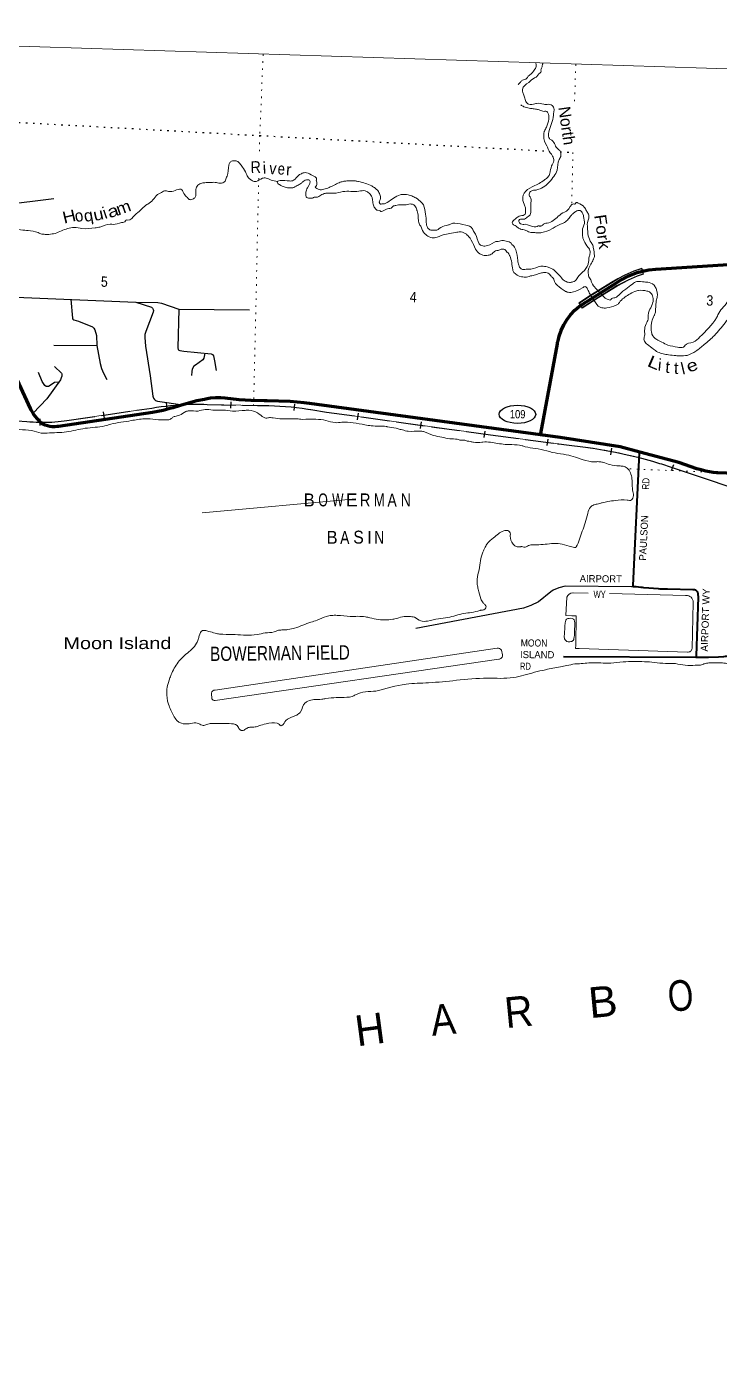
# Model space of a CAD drawing. Header units: feet. Extents: x -757852 to -501257, y -360805 to -170898.
# Drawn here: x -741552 to -729809, y -193615 to -170898 of the extents above; entities that cross this region are included whole.
import ezdxf
from ezdxf.enums import TextEntityAlignment as Align

# ---------------------------------------------------------------- set-up
doc = ezdxf.new("R2010")
doc.units = ezdxf.units.FT
doc.header["$LTSCALE"] = 80
doc.linetypes.add('DOTTED', pattern=[1.5, 0.3, -1.2])
doc.linetypes.add('LONG_DASHED', pattern=[7.5, 6, -1.5])
for name, color, linetype, lineweight in [('17', 7, 'Continuous', 25), ('23', 7, 'Continuous', 70), ('26', 7, 'Continuous', 40), ('27', 7, 'Continuous', 13), ('29', 7, 'Continuous', 25), ('34', 7, 'Continuous', 13), ('36', 7, 'Continuous', 13), ('39', 7, 'Continuous', 13), ('4', 7, 'Continuous', 13), ('41', 7, 'Continuous', 13), ('46', 7, 'Continuous', 13), ('59', 7, 'Continuous', 13), ('6', 7, 'DOTTED', 25), ('63', 7, 'Continuous', 25), ('7', 7, 'DOTTED', 13)]:
    doc.layers.add(name, color=color, linetype=linetype, lineweight=lineweight)
doc.layers.add('30', color=7, linetype='Continuous')
doc.layers.add('42', color=7, linetype='Continuous')

msp = doc.modelspace()

# ---------------------------------------------------------------- linework, layer by layer
at = {"layer": '17'}
msp.add_ellipse((-733230.79, -177475.09), major_axis=(-309.24, 1), ratio=0.500121, dxfattribs=at)
at = {"layer": '23'}
for points in [[(-732840.81, -177822.69), (-732836.71, -177800.59), (-732554.21, -176277.65), (-732549.02, -176252.57), (-732543.14, -176227.65), (-732525.08, -176151.15), (-732490.65, -176052.71), (-732446.11, -175958.41), (-732391.97, -175869.29), (-732328.8, -175786.31), (-732257.3, -175710.39), (-732178.26, -175642.36), (-731612.47, -175281.94), (-731482.14, -175197.33), (-731343.68, -175126.8), (-731198.61, -175071.14), (-731129.56, -175051.21), (-731098.85, -175042.34), (-731079.56, -175038.81), (-731001.99, -175024.6), (-730883.98, -175014.72), (-727287.22, -174779.42)], [(-732840.81, -177822.69), (-736755.06, -177293.89), (-736846.96, -177283.41), (-737085.2, -177256.61), (-737474.7, -177245.16), (-737499.71, -177244.43), (-737524.7, -177244.18), (-737748.72, -177241.94), (-737950.08, -177229.01), (-738189.32, -177199.56), (-738262.52, -177196.7), (-738269.75, -177196.12), (-738352.25, -177194.29), (-738434.5, -177201.1), (-738490.58, -177211.72), (-738515.22, -177216.39), (-738540.58, -177221.9), (-738667.15, -177249.39), (-738969.47, -177330.24), (-739077.76, -177364.61), (-739102.66, -177372.51), (-739127.76, -177379.64), (-739238.55, -177411.12), (-739418.41, -177444.6), (-741013.67, -177681.2), (-741035.48, -177684.93), (-741077.24, -177688.67), (-741119.16, -177688.03), (-741160.79, -177683.02), (-741201.66, -177673.67), (-741241.33, -177660.11), (-741254.37, -177654.06), (-741279.39, -177642.46), (-741304.37, -177620.16), (-741318.43, -177607.61), (-741377.82, -177544.87), (-741430.32, -177476.26), (-741460.09, -177427.55), (-741475.39, -177402.51), (-741486.98, -177377.55), (-741778.81, -176749.15)], [(-731157.53, -178116.46), (-731487.98, -178028.22), (-732504.04, -177868.19), (-732840.81, -177822.69)], [(-727224.91, -178569.08), (-729831.54, -178467.06), (-729848.6, -178466.93), (-729909.17, -178461.89), (-730038.21, -178441.11), (-730139.37, -178413.72), (-730164.51, -178406.91), (-730189.37, -178398.37), (-730494.21, -178293.59), (-731157.53, -178116.46)]]:
    msp.add_lwpolyline(points, dxfattribs=at)
at = {"layer": '26'}
for points in [[(-731269.09, -180403.05), (-731267.97, -180380.06), (-731158.2, -178130.24), (-731157.53, -178116.46)], [(-730195.88, -181602.99), (-730194.92, -181572.96), (-730163.24, -180577.24), (-730164.06, -180529.21), (-730164.22, -180526.79), (-730165.29, -180518.7), (-730167.2, -180510.76), (-730169.93, -180503.06), (-730173.45, -180495.69), (-730177.72, -180488.73), (-730182.69, -180482.25), (-730188.32, -180476.33), (-730194.53, -180471.03), (-730201.27, -180466.4), (-730208.45, -180462.51), (-730215.99, -180459.39), (-730223.83, -180457.07), (-730231.86, -180455.59), (-730240, -180454.95), (-730248.16, -180455.17), (-730248.94, -180455.05), (-730683.37, -180443.65), (-730786.16, -180442.59), (-730811.03, -180442.33), (-730836.16, -180440.14), (-731086.7, -180418.35), (-731112.14, -180416.13), (-731136.7, -180413.43), (-731216.16, -180404.68), (-731244.77, -180403.8), (-731269.09, -180403.05)], [(-727330.82, -181805.97), (-727355.82, -181797.61), (-728145.76, -181544.97), (-728243.3, -181515.77), (-728392.04, -181485.1), (-728543.17, -181470.14), (-728695.03, -181471.06), (-729548.49, -181568.19), (-729684.89, -181584.09), (-729708.7, -181586.86), (-729734.89, -181589.69), (-729819.02, -181598.76), (-729988.92, -181603.09), (-730014.26, -181603.74), (-730038.92, -181603.64), (-730195.88, -181602.99)], [(-730195.88, -181602.99), (-730204.46, -181602.95), (-732450.35, -181592.1)]]:
    msp.add_lwpolyline(points, dxfattribs=at)
at = {"layer": '29'}
for p, q in [((-742014.96, -175475.06), (-739700.98, -175571.14)), ((-738975.17, -175689.86), (-737775.58, -175700.35)), ((-740365.59, -176313.75), (-741094.22, -176307.16))]:
    msp.add_line(p, q, dxfattribs=at)
for points in [[(-745120.68, -175502.91), (-744211.4, -174577.24), (-744167.95, -174523.6), (-744144.48, -174457.87), (-744113.61, -174333.72), (-744065.21, -174070.18), (-744050.62, -174040), (-744032.97, -174015.13), (-743961.45, -173988.35), (-743891.15, -173980.43), (-741956.39, -173920.99), (-741091.19, -173809.88)], [(-740805.61, -175525.27), (-740775.12, -175843.02), (-740771.28, -175858.23), (-740754.86, -175869.97), (-740672.89, -175897.27), (-740437.74, -175990.87), (-740414.6, -176010.82), (-740398.18, -176041.34), (-740371.32, -176140.25), (-740365.8, -176307.36), (-740307.56, -176615.26), (-740284.37, -176697.51), (-740251.52, -176779.67), (-740195.75, -176887.05)], [(-739700.98, -175571.14), (-739331.66, -175580.03), (-739267.13, -175590.6), (-738975.17, -175689.86)], [(-739700.98, -175571.14), (-739437.47, -175657.8), (-739422.01, -175675.12), (-739407.93, -175693.9), (-739403.24, -175715.03), (-739410.54, -175739.28), (-739535.89, -176072.21), (-739548.72, -176123.51), (-739548.72, -176170.46), (-739539.51, -176319.4), (-739458.73, -176821.22), (-739413.93, -177164.79), (-739403.24, -177203.42), (-739386.81, -177224.55), (-739368.04, -177243.33), (-739337.15, -177254.25), (-738905.17, -177313.04)], [(-738975.17, -175689.86), (-738992.75, -176346.71), (-738984.38, -176375.89), (-738975, -176385.28), (-738956.22, -176392.32), (-738890.59, -176402.96), (-738422.75, -176447.31), (-738402.43, -176458.05), (-738383.66, -176481.53), (-738367.26, -176568.1), (-738341.62, -176733.99)], [(-738533.97, -176436.77), (-738547.92, -176523.79), (-738565.31, -176552.35), (-738693.41, -176638.82), (-738717.96, -176659.02), (-738745.03, -176709.25), (-738753.62, -176750.13), (-738756.28, -176818.39)], [(-741084.1, -176665.48), (-740964.02, -176776.72), (-740956.66, -176790.23), (-740959, -176825.45), (-740968.39, -176855.97), (-740980.51, -176890.69), (-741209.81, -177213.55), (-741443.69, -177454.39)], [(-741010.12, -176932.38), (-741082.65, -176936.99), (-741104.49, -176952.22), (-741185.49, -177001.35), (-741200.7, -177006.21), (-741224.17, -177001.52), (-741245.29, -176987.43), (-741257.02, -176971), (-741288.63, -176918.92), (-741352.97, -176767.62)], [(-732424.15, -180394.1), (-732526.6, -180420.83), (-732624.2, -180461.55), (-732662.71, -180491.26), (-732876.63, -180656.83), (-733005.31, -180721.33), (-733127.78, -180767.7), (-734953.19, -181110.89)], [(-731269.09, -180403.05), (-731294.77, -180404.82), (-732424.15, -180394.1)]]:
    msp.add_lwpolyline(points, dxfattribs=at)
at = {"layer": '34'}
msp.add_line((-740874.04, -177583.35), (-739429.47, -177370.08), dxfattribs=at)
at = {"layer": '34', "lineweight": 25}
for p, q in [((-731649.48, -178161.41), (-731629.28, -178052.16)), ((-730615.65, -178430.83), (-730580.32, -178325.48))]:
    msp.add_line(p, q, dxfattribs=at)
at = {"layer": '34'}
for points in [[(-738492.56, -177307.31), (-737641.96, -177327.71), (-737448.1, -177327.69)], [(-736734.79, -177396.12), (-736469.38, -177438), (-733690.86, -177826.61), (-732077.05, -178036.92)], [(-730786.26, -178319.4), (-730623.12, -178371.64), (-727462.6, -179431.22)]]:
    msp.add_lwpolyline(points, dxfattribs=at)
at = {"layer": '34', "lineweight": 25}
msp.add_lwpolyline([(-732396.82, -177994.14), (-732076.92, -178035.83), (-731948.9, -178052.76), (-731821.95, -178072.53), (-731695.31, -178094.49), (-731568.12, -178118.02), (-731442.02, -178144.37), (-731316.94, -178172.84), (-731191.3, -178202.85), (-731066.77, -178235.72), (-730943.26, -178270.67), (-730819.29, -178307.92), (-730785.93, -178318.35), (-730622.78, -178370.59), (-727462.24, -179430.18)], dxfattribs=at)
at = {"layer": '34'}
for centre, radius, start, end in [((-738657.49, -181869.21), 4564.89, 87.92946, 99.73621), ((-737608.98, -182756.35), 5431.05, 80.7373, 88.30249), ((-741284.74, -174568.95), 3042.24, 264.96088, 277.75854), ((-733002.62, -185356.77), 7378.14, 72.51865, 82.79343)]:
    msp.add_arc(centre, radius, start, end, dxfattribs=at)
at = {"layer": '36'}
for p, q in [((-738355.15, -182156.55), (-733573.45, -181446.01)), ((-733502.66, -181479.42), (-733484.74, -181560.04)), ((-733549.11, -181633.18), (-738359.02, -182332.54)), ((-738413.18, -182302.51), (-738421.24, -182208.84))]:
    msp.add_line(p, q, dxfattribs=at)
for centre, radius, start, end in [((-733561.97, -181513.37), 68.33, 29.78771, 99.66892), ((-733547.89, -181569.35), 63.84, 268.89892, 8.3884), ((-738355.87, -182223.59), 67.04, 89.39019, 167.28068), ((-738365.89, -182281.08), 51.91, 204.37234, 277.61119)]:
    msp.add_arc(centre, radius, start, end, dxfattribs=at)
at = {"layer": '39'}
for p, q in [((-732914.42, -171539.69), (-732918.5, -171513.84)), ((-732286.82, -180503.71), (-732030.79, -180509.74)), ((-730252.42, -180666.8), (-730269.22, -181451.15))]:
    msp.add_line(p, q, dxfattribs=at)
for points in [[(-730347.63, -181510.37), (-732186.78, -181452.9), (-732243.78, -181451.33), (-732240.69, -181392.37), (-732232.41, -180894.99), (-732263.25, -180895.33), (-732308.39, -180895.84), (-732407.64, -180891.1), (-732390.78, -180580.11)], [(-731667.47, -180518.3), (-730381.03, -180548.58), (-730373.5, -180549.81)]]:
    msp.add_lwpolyline(points, dxfattribs=at)
for centre, radius, start, end in [((-732288.55, -180611), 106.8, 90.68979, 163.18563), ((-730363, -180660.08), 110.78, 356.52608, 95.43968), ((-733834.27, -180723.77), 76.73, 279.56221, 348.76989), ((-732355.95, -180992.49), 60.16, 134.86695, 179.63036), ((-730337.95, -181441.65), 69.39, 261.98041, 352.13348)]:
    msp.add_arc(centre, radius, start, end, dxfattribs=at)
for points in [[(-733220.72, -171882.27), (-733180.77, -171835.48), (-733143.44, -171804.71), (-733076.03, -171775.11), (-733046.5, -171737.99), (-732988.36, -171687.88), (-732933.38, -171615.49), (-732924.89, -171603.75), (-732914.42, -171539.69)], [(-732913.45, -173669.02), (-732821.91, -173638.36), (-732718.57, -173561.82), (-732628.2, -173456.58), (-732613.39, -173437.01), (-732557.11, -173330.43), (-732524.2, -173152.43), (-732504.84, -173118.94), (-732493.12, -173075.08), (-732495.67, -173036.7), (-732543.34, -172970.37), (-732574.35, -172940.96), (-732592.94, -172901.96), (-732650.26, -172825.19), (-732689.28, -172795.46), (-732703.88, -172704.23), (-732696.85, -172678.32), (-732619.92, -172399.31), (-732613.45, -172335.09), (-732610.91, -172321.09), (-732628.12, -172245.88), (-732659.43, -172224.51), (-732701.08, -172210.79), (-732747.58, -172219.05), (-732785.54, -172213.54), (-732905.46, -172198.77), (-732935.93, -172207.65), (-733038.5, -172211.7), (-733052.38, -172207.13), (-733096.35, -172149), (-733115.56, -172073.72), (-733141.33, -172012.28), (-733145.89, -171973.83), (-733145.34, -171959.75), (-733040.39, -171840.96), (-732939.07, -171764.35), (-732895.88, -171737.83), (-732866.11, -171694.68), (-732835.03, -171669.7), (-732831.5, -171629.56), (-732813, -171576.59)], [(-732813, -171576.59), (-732810.9, -171557.88), (-732803.47, -171532.46), (-732802.37, -171517.61)], [(-733209.29, -174946.7), (-733186.77, -174987.87), (-733147.66, -175015.59), (-733063.14, -175010.83), (-733002.82, -175009.17), (-732836.4, -174963.3), (-732792.2, -174963.01), (-732708.53, -174980.38), (-732659.01, -174998.43), (-732561.44, -175072.76), (-732484.46, -175160.38), (-732424.29, -175215.1), (-732348.79, -175236.18), (-732290.25, -175228.4), (-732251.31, -175207.77), (-732221.92, -175174.67), (-732215.46, -175162.83), (-732096, -175032.54), (-732024.29, -174890.31), (-732017.6, -174820.06), (-732001.1, -174756.25), (-732009.97, -174673.3), (-732032.89, -174642.19), (-732104.78, -174526.57), (-732127.85, -174447.11), (-732129.32, -174380.57), (-732130.33, -174354.34), (-732095.79, -174238.85), (-732109.23, -174117.46), (-732112.55, -174099.21), (-732167.7, -174018.49), (-732187.6, -174013.68), (-732226.15, -174024.25), (-732275.66, -174058.58), (-732315.22, -174095.3), (-732368.13, -174165.76), (-732432.36, -174217.64), (-732569.33, -174280.77), (-732647.44, -174328.08), (-732818.5, -174389.88), (-732883.05, -174397.43), (-732953, -174388.65), (-733001.2, -174388.78), (-733044.93, -174376.99), (-733100.08, -174348.65), (-733177.75, -174331.51), (-733191.55, -174324.93), (-733236.75, -174298.98), (-733254.11, -174280.18), (-733287.73, -174266.78), (-733318.28, -174225.29), (-733269.7, -174162.73), (-733246.79, -174141.47), (-733181.24, -174107.77), (-733101.89, -174080.66), (-733094.11, -174034.63), (-733093.73, -173972.2), (-733119.42, -173908.75), (-733138.79, -173785.1), (-733136.1, -173767.08), (-733116.2, -173719.51), (-732983.64, -173613.9), (-732795.08, -173514.51), (-732755.75, -173483.82), (-732701.62, -173433.55), (-732681.73, -173385.98), (-732650.82, -173260.28), (-732613.35, -173173.12), (-732636.34, -173091.63), (-732708.31, -172978.02), (-732719.03, -172943.36), (-732734.16, -172918.6), (-732785.93, -172749.37), (-732779.45, -172685.16), (-732772.75, -172667.3), (-732740.13, -172602.09), (-732698.73, -172464.71), (-732703.68, -172383.94), (-732731.99, -172336.5), (-732747.88, -172331.85), (-732780.02, -172336.12)], [(-733175.47, -172222.46), (-733120.28, -172255.29), (-733082.69, -172268.08), (-732981.15, -172286.77), (-732908.33, -172296.96), (-732848.7, -172311.72), (-732815.5, -172324.56), (-732780.02, -172336.12)], [(-737300.41, -173526.05), (-737409.42, -173499.32), (-737494.49, -173465.78), (-737556.89, -173469.38), (-737661.38, -173523.72), (-737697.55, -173524.32), (-737752.62, -173493.97), (-737793.5, -173460.13), (-737830.99, -173390.18), (-737893.02, -173278.98), (-737938.92, -173218.77), (-737989.6, -173178.51), (-738049.6, -173172.14), (-738065.72, -173173.52), (-738107.06, -173204.14), (-738124.71, -173245.75), (-738156.07, -173435.9), (-738171.33, -173467.54), (-738180.73, -173503.42), (-738226.46, -173543.94), (-738273.04, -173554.21), (-738358.81, -173538.77), (-738443.26, -173541.51), (-738533.72, -173544.03), (-738600.51, -173557.53), (-738635.36, -173576.32), (-738681.87, -173636.94), (-738683.85, -173741.62), (-738695.72, -173789.5), (-738739.21, -173824.06), (-738797.59, -173827.82), (-738811.24, -173817.22), (-738828.6, -173798.42), (-738886.23, -173729.68), (-738910.37, -173678.38), (-738937.53, -173653.15), (-738983.88, -173657.38), (-739091.69, -173693.46), (-739133.95, -173695.84), (-739197.66, -173681.26), (-739266.99, -173708.77), (-739314.04, -173731.11), (-739474.88, -173894.04), (-739505.65, -173910.96), (-739601.04, -173989.83), (-739621.94, -174011.17), (-739719.56, -174095.99), (-739839.17, -174177.95), (-739871.4, -174180.71), (-739877.88, -174192.55), (-739945.28, -174222.15), (-740085.02, -174252.95), (-740137.09, -174248.89), (-740311.61, -174296.47), (-740394.52, -174311.36), (-740615.85, -174322.87), (-740749.67, -174303.53), (-740858.79, -174321.43), (-741070.79, -174403.81), (-741175.91, -174421.86), (-741242.23, -174423.29), (-741272.08, -174416.09), (-741294.14, -174415.23), (-741361.55, -174392.45), (-741526.91, -174357.8), (-741658.87, -174342.57), (-741871.1, -174378.6), (-741869.48, -174388.74), (-741904.49, -174411.54), (-741971.35, -174427.06), (-742037.83, -174432.52), (-742229.43, -174348.49), (-742289.28, -174338.1), (-742301.39, -174339.64), (-742393.15, -174376.35), (-742508.13, -174442.36), (-742716.2, -174526.91), (-742785.22, -174546.37), (-742977.09, -174627.51), (-743224.33, -174686.35), (-743383.66, -174704.3), (-743563.98, -174693.24), (-743923.93, -174653), (-744113.81, -174577.1), (-744124.3, -174570.13)], [(-736584.31, -173769.26), (-736639.29, -173789.27), (-736689.66, -173793.35), (-736706.23, -173806.8), (-736718.34, -173808.34), (-736762.46, -173806.62), (-736813.82, -173784.47), (-736822.16, -173739.83), (-736818.85, -173705.71), (-736789.86, -173630.3), (-736756.79, -173500.64), (-736786.64, -173493.44), (-736866.15, -173524.58), (-736905.63, -173559.29), (-736967.17, -173593.14), (-737040.9, -173630.56), (-737129.21, -173629.12), (-737206.8, -173609.98), (-737252.07, -173586.05), (-737267.81, -173577.37), (-737304.45, -173537.66), (-737291.72, -173520.03), (-737257.1, -173507.28), (-737098.76, -173515.49), (-737062.58, -173514.89), (-737001.12, -173483.04), (-736925.94, -173407.42), (-736862.63, -173379.67), (-736830.24, -173372.88), (-736731.2, -173408.98), (-736638.03, -173493.2), (-736642.49, -173505.11), (-736633.62, -173535.67), (-736632.31, -173553.86), (-736639.86, -173593.85), (-736660.91, -173619.22), (-736633.76, -173644.45), (-736556.17, -173663.6), (-736511.67, -173655.27), (-736426.22, -173626.37), (-736254.4, -173544.45), (-736189.31, -173522.83), (-736124.76, -173515.28), (-735980.16, -173514.89), (-735924.32, -173525.13), (-735702.27, -173600.28), (-735641.49, -173638.92), (-735600.83, -173678.78), (-735565.19, -173744.63), (-735555.93, -173817.52), (-735574.13, -173873.21), (-735568.8, -173891.55), (-735551.29, -173906.33), (-735529.15, -173905.18), (-735484.89, -173902.88), (-735437.84, -173880.56), (-735330.58, -173806.18), (-735222.07, -173752), (-735181.58, -173743.51), (-735147.41, -173742.84), (-735019.92, -173769.97), (-734952.9, -173802.81), (-734859.41, -173878.99), (-734847.77, -173889.52), (-734797.31, -174040.56), (-734778.47, -174178.28), (-734771.67, -174263.15), (-734762.64, -174289.69), (-734728.24, -174335.35), (-734698.7, -174350.61), (-734654.43, -174348.31), (-734598.28, -174350.5), (-734557.1, -174323.91), (-734434.49, -174268.28), (-734398.09, -174261.64), (-734355.13, -174241.16), (-734292.5, -174231.52), (-734108.95, -174262.87), (-733998.65, -174319.56), (-733993.18, -174333.88), (-733983.84, -174352.37), (-733942.11, -174416.45), (-733878.08, -174580.11), (-733856.86, -174603.09), (-733819.3, -174618.66), (-733785.21, -174620), (-733618.02, -174554.02), (-733597.5, -174542.73), (-733557.4, -174544.3), (-733516.76, -174531.79), (-733420.51, -174535.56), (-733337.59, -174573.04), (-733324.25, -174591.69), (-733310.67, -174604.31), (-733257.52, -174684.95), (-733226.26, -174865.46), (-733209.29, -174946.7)], [(-731928.49, -175544.1), (-732002.87, -175433.02), (-732041.91, -175350.93), (-732084.48, -175308.97), (-732127.36, -175327.43), (-732280.67, -175397.99), (-732369.28, -175404.6), (-732406.99, -175393.05), (-732422.73, -175384.37), (-732553.55, -175286.59), (-732592.03, -175242.78), (-732625.28, -175166.95), (-732660.15, -175133.36), (-732681.05, -175102.32), (-732710.28, -175079.02), (-732790.27, -175069.85), (-732859.06, -175083.28), (-732944.66, -175116.19), (-732985.07, -175122.66), (-733076.3, -175145.29), (-733162.45, -175139.91), (-733290.18, -175066.42), (-733310.54, -175021.3), (-733328.06, -174901.77), (-733361.86, -174787.64), (-733369.27, -174771.23), (-733389.94, -174734.17), (-733405.75, -174727.5), (-733428.51, -174692.37), (-733506.17, -174675.23), (-733557.07, -174693.38), (-733603.57, -174701.64), (-733659.64, -174749.8), (-733726.89, -174775.37), (-733771.23, -174779.69), (-733819.2, -174773.78), (-733866.63, -174753.8), (-733941.77, -174670.28), (-734014.36, -174520.39), (-734042.82, -174476.97), (-734096.9, -174420.47), (-734185.75, -174380.73), (-734258.24, -174385.96), (-734490.92, -174431.25), (-734623.18, -174476.44), (-734651.48, -174481.38), (-734748.81, -174453.4), (-734783.91, -174425.84), (-734854.49, -174328.4), (-734865.22, -174293.74), (-734891.75, -174252.41), (-734911.04, -174179.14), (-734920.85, -174067.96), (-734933.2, -174023.16), (-734936.6, -174006.91), (-734970.08, -173937.12), (-735013.27, -173911.25), (-735051.21, -173905.74), (-735142.14, -173920.32), (-735210.32, -173917.65), (-735291.07, -173928.59), (-735341.97, -173946.74), (-735358.71, -173964.22), (-735431.89, -173987.55), (-735519.8, -174028.43), (-735550.11, -174033.29), (-735557.75, -174022.92), (-735601.55, -174013.15), (-735640.74, -173987.45), (-735672.6, -173927.78), (-735687.42, -173842.6), (-735690.67, -173822.32), (-735704.86, -173773.42), (-735760.7, -173710.8), (-735815.85, -173682.46), (-735918.5, -173688.53), (-736191.91, -173695.96), (-736343.61, -173724.28), (-736449.89, -173720.13), (-736508.49, -173729.93), (-736584.31, -173769.26)], [(-731785.66, -175459.25), (-731904.78, -175336.15), (-731971.5, -175242.88), (-731987.63, -175191.89), (-732025.2, -175123.95), (-732028.2, -175097.64), (-732031.13, -175069.33), (-731987.58, -174928), (-731944.32, -174847.1), (-731939.86, -174835.19), (-731928.98, -174813.45), (-731925.67, -174779.34), (-731941.26, -174661.89), (-731962.56, -174588.53), (-731979.6, -174561.68), (-732029.37, -174444.92), (-732043.72, -174295.29), (-732046.2, -174254.9), (-732018.61, -174110.94), (-732027.4, -174078.36), (-732061.34, -174020.63), (-732097.14, -173958.79), (-732202.96, -173890.2), (-732232.8, -173882.99), (-732259.8, -173906.1), (-732271.83, -173905.64), (-732388.58, -174017.9), (-732435.69, -174042.25), (-732538.88, -174114.76), (-732726.04, -174230.32), (-732801.55, -174261.62), (-732816.28, -174279.17), (-732832.24, -174276.53), (-732846.58, -174284.03), (-732864.4, -174277.29), (-732896.87, -174286.09), (-732995.05, -174280.24), (-733122.46, -174251.08), (-733132.56, -174252.7), (-733206.91, -174201.45), (-733197.74, -174171.59), (-733112.99, -174160.8), (-733078.05, -174140.01), (-733051.21, -174120.92), (-733015.82, -174088.05), (-733006.33, -174050.15), (-733000.5, -173844.91), (-733001.35, -173814.66), (-733023.88, -173773.48), (-733021.27, -173705.09), (-732973.99, -173676.72), (-732913.45, -173669.02)], [(-730999.62, -175718.03), (-730929.31, -175507.25), (-730939.64, -175462.53), (-730979.68, -175406.57), (-731037.06, -175384.18), (-731175.19, -175372.74), (-731240.12, -175390.34), (-731342.61, -175444.75), (-731429.14, -175501.8), (-731502.25, -175575.48), (-731517.12, -175597.07), (-731556.3, -175623.74), (-731714.71, -175669.92), (-731800.93, -175666.54), (-731830.7, -175657.32), (-731929.12, -175543.14)], [(-730882.95, -175661.44), (-730876.71, -175549.6), (-730859.75, -175473.71), (-730862.99, -175401.06), (-730880.74, -175339.94), (-730895.63, -175309.14), (-730997.28, -175236.67), (-731079.34, -175229.43), (-731203.58, -175222.55), (-731281.48, -175263.83), (-731395.3, -175352.03), (-731459.38, -175399.9), (-731532.34, -175469.56), (-731577.53, -175495.99), (-731642.69, -175519.63), (-731647.17, -175531.54), (-731675.39, -175534.47), (-731788.4, -175456.7)], [(-729281.82, -175329.98), (-729343.91, -175325.53), (-729400.36, -175331.38), (-729492.83, -175386.18), (-729545.88, -175408.28), (-729589.69, -175450.88), (-729629.56, -175495.65), (-729674.66, -175572.45), (-729831.51, -175787.9), (-729840.45, -175811.73), (-729855.57, -175839.33), (-730135.02, -176162.8), (-730248.84, -176251.01), (-730389.59, -176307.95), (-730398.15, -176321.72), (-730437.09, -176342.35), (-730515.14, -176335.27), (-730678.49, -176300.67), (-730781.07, -176252.34), (-730869.69, -176206.57), (-730950.53, -176114.78), (-730957.31, -176082.28), (-730957.56, -175931.19), (-730923.26, -175821.73), (-730910.75, -175800.25)], [(-728705.66, -175842.16), (-728708.82, -175837.88), (-728831.3, -175784.73), (-728870.01, -175746.96), (-728885.44, -175730.24), (-729003.3, -175608.79), (-729075.18, -175545.55), (-729112.59, -175525.95), (-729141.98, -175506.67), (-729313.05, -175463.72), (-729365.87, -175479.78), (-729396.87, -175502.74), (-729421.4, -175513.87), (-729493.11, -175603.73), (-729684.81, -175890.34), (-729710.18, -175923.58), (-729889, -176136.16), (-730063.67, -176292.5), (-730204.49, -176403.83), (-730353.78, -176474.53), (-730474.64, -176483.91), (-730542.74, -176479.23), (-730666.75, -176466.31), (-730758.45, -176448.63), (-730851.69, -176418.79), (-730926.04, -176367.54), (-731025.47, -176289.12), (-731077.68, -176236.71), (-731086.33, -176200.11), (-731071.53, -176128.17), (-731073.62, -176077.73), (-731074.7, -176053.52), (-731048.18, -175937.72), (-731015.18, -175862.46), (-731012.18, -175784.02), (-730999.62, -175718.03)], [(-730882.95, -175661.44), (-730889.73, -175696.56), (-730890.48, -175727.41), (-730893.47, -175756.08), (-730905.25, -175785.95), (-730910.75, -175800.25)], [(-751981.44, -177410.69), (-751827.02, -177521.46), (-751775.88, -177549.63), (-751512.94, -177658.59), (-751346.5, -177717.46), (-751184.07, -177776.16), (-750939.27, -177834.05), (-750517.47, -177937.11), (-750385.66, -177956.35), (-749897.7, -178009.62), (-749461.95, -178062.87), (-749289.05, -178057.53), (-749147.54, -178032.83), (-749040.81, -178024.91), (-748647.11, -177969.76), (-748426.08, -177966.29), (-748397.78, -177961.36), (-748262.05, -177930.38), (-748227.27, -177913.62), (-748128.64, -177907.4), (-748009.88, -177899.94), (-747818.55, -177832.87), (-747757.78, -177819.12), (-747513.17, -177723.91), (-747400.8, -177726.29), (-747278.73, -177684.72), (-747168.14, -177680.98), (-747057.32, -177671.19), (-746844.31, -177667.41), (-746798.34, -177673.24), (-746778.44, -177678.05), (-746692.3, -177683.42), (-746575.16, -177665.83), (-746472.66, -177663.79), (-746424.23, -177657.62), (-746277.85, -177663.33), (-746233.12, -177648.96), (-746168.57, -177641.41), (-746088.6, -177650.57), (-746002.21, -177649.91), (-745651.39, -177643.95), (-745395.13, -177633.32), (-745208.11, -177626.51), (-745019.15, -177621.8), (-744743.05, -177648.69), (-744596.06, -177638.31), (-744551.64, -177631.99), (-744262.37, -177576.8), (-744066.72, -177554.22), (-743883.4, -177539.22), (-743630.67, -177547.07), (-743376.48, -177569.08), (-743177.26, -177611.1), (-743068.97, -177615.33), (-742978.47, -177620.33), (-742933.01, -177630.71), (-742803.83, -177665.97), (-742663.85, -177681.5), (-742539.44, -177684.35), (-742014.09, -177704.86), (-741975.84, -177702.32), (-741857.38, -177702.92), (-741673.83, -177734.26), (-741469.68, -177752.31), (-741308.56, -177792.84), (-741206.14, -177792.81), (-740878.08, -177773.39), (-740562.5, -177713.2), (-740229.57, -177671.81), (-740128.09, -177643.54), (-739780.35, -177582.59), (-739554.24, -177551.14), (-739369.91, -177562.37), (-739171.41, -177570.12), (-739116.72, -177558.16), (-739104.32, -177548.57), (-739083.64, -177533.27), (-739040.61, -177510.77), (-738963.58, -177491.62), (-738854.76, -177429.4), (-738800.01, -177415.42), (-738647.54, -177419.37), (-738526, -177391.88), (-738398.93, -177403.44), (-738220.49, -177403.62), (-738061.68, -177421.66), (-737845.96, -177408.21), (-737784.28, -177407.52), (-737636.7, -177452.81), (-737529.1, -177527.52), (-737495.39, -177538.91), (-737436.87, -177531.12), (-737398.84, -177534.62), (-737370.84, -177537.73), (-737222.85, -177553.6), (-736975.82, -177553.17), (-736879.73, -177560.95)], [(-736879.73, -177560.95), (-736648.75, -177559.91), (-736480.78, -177578.56), (-736319.59, -177617.09), (-736208.91, -177611.34), (-736016.49, -177620.88), (-735816.9, -177652.86), (-735709.16, -177671.16), (-735456.58, -177683.05), (-735438.61, -177685.77), (-735289.4, -177712.07), (-735221.43, -177730.52), (-735181.63, -177740.13), (-735084.15, -177764.09), (-734879.16, -177760.01), (-734823.24, -177768.24), (-734657.03, -177833.16), (-734513.58, -177862.94), (-734378.08, -177890.39), (-734251.91, -177899.36), (-734162.21, -177916.97), (-734135.99, -177913.96), (-734083.09, -177928.71), (-734031.23, -177936.94), (-733974.72, -177950.48), (-733836.13, -177949.86), (-733815.93, -177946.62), (-733689.52, -177949.55), (-733439.88, -177985.5), (-733325.59, -177989.97), (-733151.6, -178008.86), (-733100, -178024.97), (-732926.4, -178053.92), (-732544.17, -178141.38), (-732360.54, -178170.72), (-732211.69, -178216.84), (-732022.97, -178270.55), (-731921.01, -178282.6), (-731850.6, -178279.31), (-731830.62, -178282.11), (-731774.78, -178292.34), (-731665.73, -178328.83), (-731507.94, -178351.12), (-731439.92, -178357.81), (-731368.81, -178388.8), (-731313.74, -178471.53), (-731289.12, -178563.14), (-731281.62, -178734.66), (-731284.61, -178917.85), (-731297.1, -178929.45), (-731371.44, -178930.57), (-731570.57, -178938.89), (-731695.66, -178954.14), (-731792.91, -178976.52), (-731819.28, -178983.55), (-731896.32, -179002.7), (-731967.66, -179030.13), (-731990.48, -179049.37), (-732036.74, -179156.34), (-732081.07, -179317.77), (-732130.71, -179460.86), (-732178.06, -179595.99), (-732237.26, -179726.62), (-732249.76, -179738.23), (-732263.8, -179737.67), (-732434.63, -179688.69), (-732578.46, -179668.97), (-732870.43, -179689.78), (-732960.82, -179690.27), (-733043.64, -179703.14), (-733121, -179730.34), (-733158.71, -179718.79), (-733172.97, -179724.28), (-733191.1, -179725.58), (-733223.25, -179726.34), (-733272.77, -179708.29), (-733303.78, -179678.87), (-733352.77, -179541.99), (-733351.53, -179509.81), (-733364.04, -179469.04), (-733393.43, -179449.76), (-733463.84, -179453.04), (-733554.13, -179503.9), (-733634.95, -179569.23), (-733747.53, -179677.63), (-733788.55, -179752.58), (-733799.49, -179776.32), (-733817, -179813.91), (-733882.67, -180113.5), (-733914.81, -180271.38), (-733912.33, -180364.13), (-733895.35, -180445.38), (-733851.29, -180606.23), (-733813.72, -180674.18), (-733781.02, -180711.71), (-733758.99, -180738.72)], [(-733821.53, -180799.44), (-733856.74, -180801.41), (-733868.93, -180804.96), (-734010.74, -180837.7), (-734137.99, -180856.89), (-734411.6, -180922.74), (-734567.08, -180944.85), (-734755.32, -180983.83), (-734871.69, -180981.3), (-734975.82, -180920.82), (-735067.66, -180907.16), (-735178.26, -180910.89), (-735310.21, -180948.04), (-735344.6, -180954.75), (-735625.7, -180953.84), (-735771, -180919.95), (-735808.87, -180912.43), (-736065.61, -180904.41), (-736287.87, -180887.67), (-736388.36, -180889.78), (-736471.25, -180904.67), (-736628.42, -180971.05), (-736736.07, -181003.1), (-737009.07, -181105.23), (-737122.42, -181129), (-737205.02, -181135.84), (-737283.52, -181140.84), (-737358.87, -181168.1), (-737510.17, -181186.36), (-737647.75, -181213.22), (-738019.32, -181214.82), (-738059.42, -181213.25), (-738281.99, -181204.55), (-738357.8, -181191.52), (-738463, -181159.21), (-738498.78, -181149.76), (-738572.97, -181146.85), (-738628.49, -181233.32), (-738645.06, -181299.14), (-738671.5, -181360.55), (-738853.39, -181548.84), (-738966.05, -181659.26), (-739092.56, -181869.85), (-739123.7, -181949.2), (-739169.72, -182102.51), (-739170.78, -182287.79), (-739159.57, -182362.76), (-739148.86, -182397.42), (-739063.75, -182588.07), (-739006.68, -182670.88), (-738961.86, -182706.87), (-738828.21, -182730.23), (-738713.15, -182714.58), (-738663.02, -182716.53), (-738576.11, -182754.18), (-738548.03, -182755.27), (-738478.94, -182733.8), (-738402.2, -182722.69), (-738263.71, -182724.08), (-738119.18, -182725.69), (-737983.91, -182759.19), (-737942.1, -182821.25), (-737922.59, -182836.11), (-737906.85, -182844.79), (-737884.64, -182841.62), (-737823.03, -182805.76), (-737768.05, -182785.74), (-737679.51, -182781.15), (-737614.51, -182761.53), (-737492.82, -182730.03), (-737303.65, -182719.29), (-737268.4, -182742.83), (-737245.1, -182763.88), (-737228.83, -182758.48), (-737157.35, -182674.65), (-737030.2, -182605.09), (-737003.67, -182594.04), (-736946.22, -182562.05), (-736908.67, -182525.24), (-736832.57, -182373.1), (-736783.3, -182344.81), (-736683.9, -182318.49), (-736549.1, -182311.67), (-736480.39, -182300.26), (-736122.08, -182278.01), (-736034.5, -182264.93), (-735977.87, -182235.3), (-735807.37, -182187.57), (-735630.26, -182174.59)], [(-732415.99, -180992.11), (-732428.22, -181077.1), (-732430.04, -181134.78), (-732434.88, -181217.21), (-732435.07, -181274.05), (-732424.04, -181301.94), (-732412.35, -181316.64), (-732399.73, -181328.63)], [(-732399.73, -181328.63), (-732390.5, -181334.03), (-732344.2, -181336.82), (-732310.14, -181328.72), (-732285.51, -181314.39), (-732273.23, -181280.94), (-732263.91, -181229.07), (-732262.32, -181173.99), (-732260.8, -181113.39), (-732258.12, -181057.18), (-732258.61, -181014.24), (-732270.48, -180965.76), (-732279.11, -180953.89), (-732305.69, -180940.97), (-732353.07, -180939.3), (-732398.34, -180949.9)], [(-735630.26, -182174.59), (-735119.39, -182055.27), (-734738.56, -182032.27), (-734266.52, -181990.62), (-733740.45, -181954.96), (-733298.92, -181943.39), (-732943.06, -181854.59), (-732755.21, -181810.62), (-732502.46, -181759.33), (-732393.64, -181740.48), (-732260.19, -181709.88)], [(-732260.19, -181709.88), (-732244.81, -181710.48), (-731987.08, -181692.35), (-731647.99, -181699.58), (-731440.3, -181677.49), (-731251.29, -181670.78), (-730906.48, -181686.28), (-730720.39, -181703.63), (-730589.9, -181704.71), (-730553.09, -181706.23)], [(-730553.09, -181706.23), (-730215.49, -181733.46), (-730203.38, -181731.92), (-730173.25, -181735.39), (-730166.65, -181735.31), (-730141.33, -181733.92), (-730110.91, -181729.5), (-730076.21, -181714.73), (-730059.94, -181709.33), (-729985.05, -181694.13), (-729778.3, -181696.17), (-729680.2, -181704.04), (-729580.16, -181766.38), (-729355.27, -181871.86)]]:
    msp.add_spline(points, degree=3, dxfattribs=at)
at = {"layer": '4'}
msp.add_lwpolyline([(-751809.62, -170897.83), (-720494.9, -171910.43), (-689178.81, -172879.95), (-657861.41, -173806.4), (-626542.79, -174689.77), (-595222.97, -175530.05), (-563902.02, -176327.26), (-532580.01, -177081.38), (-501256.99, -177792.41), (-505285.46, -360804.74), (-536860.21, -360087.99), (-568433.95, -359327.81), (-600006.62, -358524.19), (-631578.15, -357677.16), (-663148.48, -356786.69), (-694717.56, -355852.8), (-726285.32, -354875.48), (-757851.71, -353854.74)], close=True, dxfattribs=at)
msp.add_lwpolyline([(-751809.62, -170897.83), (-720494.9, -171910.43), (-689178.81, -172879.95), (-657861.41, -173806.4), (-626542.79, -174689.77), (-595222.97, -175530.05), (-563902.02, -176327.26), (-532580.01, -177081.38), (-501256.99, -177792.41), (-505285.46, -360804.74), (-536860.21, -360087.99), (-568433.95, -359327.81), (-600006.62, -358524.19), (-631578.15, -357677.16), (-663148.48, -356786.69), (-694717.56, -355852.8), (-726285.32, -354875.48), (-757851.71, -353854.74)], close=True, dxfattribs=at)
at = {"layer": '46'}
msp.add_line((-738577.32, -179148.97), (-735970.32, -178908.73), dxfattribs=at)
at = {"layer": '59'}
for p, q in [((-731119.06, -174993.9), (-731090.77, -175096.78)), ((-732136.01, -175672.71), (-732191.42, -175584.53))]:
    msp.add_line(p, q, dxfattribs=at)
for points in [[(-732191.42, -175584.53), (-732000.93, -175461.27), (-731633.04, -175234.34), (-731526.66, -175169.8), (-731408.09, -175108.5), (-731255.17, -175039.66), (-731119.06, -174993.9)], [(-732180.44, -175586.96), (-731996.66, -175468.03), (-731628.87, -175241.16), (-731522.74, -175176.78), (-731404.61, -175115.71), (-731252.25, -175047.12), (-731124.53, -175004.18), (-731100.48, -175091.64)], [(-731100.48, -175091.64), (-731200.45, -175125.78), (-731350.6, -175191.62), (-731543.92, -175291.91), (-731867.77, -175493.21), (-732133.5, -175661.65), (-732180.44, -175586.96)], [(-732136.01, -175672.71), (-731863.52, -175499.99), (-731539.96, -175298.87), (-731347.15, -175198.84), (-731197.55, -175133.24), (-731090.77, -175096.78)]]:
    msp.add_lwpolyline(points, dxfattribs=at)
msp.add_arc((-722636.93, -190187.77), 17399.85, 121.05843, 122.88506, dxfattribs=at)
at = {"layer": '6'}
for p, q in [((-737601.38, -172743.99), (-732691.28, -173008.56)), ((-732505.22, -173018.58), (-732290.49, -173030.16))]:
    msp.add_line(p, q, dxfattribs=at)
msp.add_lwpolyline([(-751844.63, -171958.38), (-747663.23, -172127.57), (-742884.07, -172455.07), (-737601.38, -172743.99)], dxfattribs=at)
at = {"layer": '63'}
for p, q in [((-739172.15, -177387.71), (-739184.66, -177277.31)), ((-738090.2, -177373.34), (-738087.55, -177262.26)), ((-737019.05, -177411.59), (-737006.87, -177301.15)), ((-741326.8, -177664.66), (-741325.94, -177553.55)), ((-740235.59, -177546.06), (-740251.82, -177436.14)), ((-735941.42, -177568.74), (-735926.02, -177458.71)), ((-734874.42, -177715.34), (-734859.03, -177605.3)), ((-733794.64, -177869.01), (-733779.24, -177758.98)), ((-732725.91, -178006.56), (-732711.56, -177896.38))]:
    msp.add_line(p, q, dxfattribs=at)
at = {"layer": '63', "linetype": 'LONG_DASHED'}
for points in [[(-741445.99, -177605.85), (-741393.05, -177608.07), (-741339.77, -177609.72), (-741286.69, -177610.13), (-741233.84, -177609.59), (-741180.62, -177608.5), (-741127.59, -177606.15), (-741074.8, -177602.86), (-741021.62, -177598.7), (-740968.96, -177593.57), (-740916.24, -177587.83), (-740874.21, -177582.25), (-739429.64, -177369), (-739350.83, -177355.93), (-739272.13, -177344.74), (-739193.21, -177334.91), (-739113.68, -177325.89), (-739034.3, -177318.76), (-738955.13, -177313.06), (-738875.36, -177308.17), (-738795.72, -177305.16), (-738716.31, -177303.57), (-738636.22, -177303.27), (-738556.79, -177304.48), (-738492.54, -177306.22), (-737641.96, -177326.62), (-737448.08, -177326.59), (-737353.06, -177329.95), (-737258.66, -177335.47), (-737164.31, -177342.6), (-737069.44, -177350.85), (-736975.18, -177361.25), (-736881.53, -177373.27), (-736787.35, -177386.39), (-736739.78, -177394.18)], [(-736739.78, -177394.18), (-736734.62, -177395.03), (-736469.22, -177436.91), (-733690.72, -177825.53), (-732552.07, -177973.91), (-732529.99, -177976.79), (-732396.82, -177994.14)], [(-742912.13, -177505.53), (-741551.88, -177598.34), (-741498.82, -177602.72), (-741445.99, -177605.85)]]:
    msp.add_lwpolyline(points, dxfattribs=at)
at = {"layer": '7'}
for p, q in [((-737542.66, -171364.51), (-737601.38, -172743.99)), ((-732241.52, -171535.63), (-732262.13, -172164.88)), ((-737601.38, -172743.99), (-737608.53, -173059.96)), ((-732290.49, -173030.16), (-732311.21, -173940.35)), ((-737617.79, -173469.55), (-737707.22, -177422.87)), ((-727226.57, -178571.14), (-731357.37, -178399.33))]:
    msp.add_line(p, q, dxfattribs=at)

# ---------------------------------------------------------------- texts
at = {"layer": '17', "width": 0.85}
msp.add_text('109', height=140, dxfattribs=at).set_placement((-733227.34, -177543.4), align=Align.CENTER)
at = {"layer": '27'}
for s, rotation, width, p in [('RD', 87.207, 0.85, (-730999.01, -178755.19)), ('AIRPORT WY', 88.177, 1.05, (-730002.46, -181504.81)), ('MOON', 359.723, 0.9, (-733174.87, -181415.64)), ('RD', 359.723, 0.8, (-733188.62, -181811.73))]:
    msp.add_text(s, height=120.5, rotation=rotation, dxfattribs=dict(at, width=width)).set_placement(p)
for s, rotation, p in [('PAULSON', 87.207, (-731049.35, -179961.44)), ('ISLAND', 359.723, (-733187.23, -181613.52))]:
    msp.add_text(s, height=120.5, rotation=rotation, dxfattribs=at).set_placement(p)
at = {"layer": '30'}
msp.add_text('AIRPORT', height=120.5, rotation=359.456, dxfattribs=at).set_placement((-732175.63, -180323.28))
at = {"layer": '30', "width": 0.8}
msp.add_text('WY', height=120.5, rotation=359.456, dxfattribs=at).set_placement((-731941.78, -180589.64))
at = {"layer": '36', "width": 0.8}
msp.add_text('BOWERMAN FIELD', height=243.1, rotation=0.646, dxfattribs=at).set_placement((-738442.66, -181663.39))
at = {"layer": '41'}
for s, height, rotation, p in [('North', 200.9, 278.153, (-732538.41, -172265.31)), ('i', 200.9, 2.688, (-737547.03, -173392.28)), ('r', 200.9, 356.189, (-737160.37, -173417.15)), ('i', 200.9, 19.232, (-740225.22, -174161.32)), ('i', 200.9, 354.765, (-730856.11, -176731.36)), ('t', 200.9, 354.765, (-730729.42, -176767.94)), ('t', 200.9, 358.526, (-730578.16, -176789.11)), ('l', 200.9, 13.368, (-730431.2, -176803.37)), ('H', 520.7, 7.593, (-735947.56, -188203.88))]:
    msp.add_text(s, height=height, rotation=rotation, dxfattribs=at).set_placement(p)
for s, height, rotation, width, p in [('R', 200.9, 1.605, 0.9, (-737754.68, -173382.03)), ('v', 200.9, 354.83, 0.9, (-737447.03, -173394.93)), ('e', 200.9, 356.185, 0.8, (-737301.05, -173403.17)), ('H', 200.9, 13.338, 1.15, (-740919.57, -174240.29)), ('u', 200.9, 12.263, 1.15, (-740402.25, -174196.66)), ('a', 200.9, 17.69, 1.25, (-740149.55, -174148.08)), ('m', 200.9, 19.492, 1.1, (-739997.37, -174099.19)), ('o', 200.9, 10.65, 0.95, (-740720.41, -174215.46)), ('q', 200.9, 10.458, 1.05, (-740566.55, -174211.85)), ('Fork', 200.9, 278.204, 1.1, (-731929.65, -174098.33)), ('L', 200.9, 336.765, 1.35, (-731045.69, -176650.89)), ('e', 200.9, 21.368, 1.25, (-730322.17, -176772.37)), ('B', 520.7, 5.503, 1.05, (-732000.64, -187725.59)), ('O', 520.7, 5.502, 0.8, (-730656, -187619.35)), ('R', 520.7, 5.502, 0.95, (-733422.89, -187894.55)), ('A', 520.7, 5.505, 0.9, (-734675.82, -188025.13))]:
    msp.add_text(s, height=height, rotation=rotation, dxfattribs=dict(at, width=width)).set_placement(p)
for s, width, p in [('B', 0.95, (-736855.22, -179038.61)), ('O', 0.7, (-736607.22, -179038.61)), ('W', 0.7, (-736374.73, -179035.56)), ('R', 0.85, (-735904.55, -179038.61)), ('M', 0.75, (-735665.7, -179038.61)), ('A', 0.8, (-735435.19, -179041.66)), ('N', 0.8, (-735208.81, -179038.61)), ('B', 0.95, (-736467.63, -179673.44)), ('A', 0.8, (-736237.94, -179676.49)), ('S', 0.9, (-736014.61, -179670.39)), ('N', 0.8, (-735659.85, -179673.44))]:
    msp.add_text(s, height=220, dxfattribs=dict(at, width=width)).set_placement(p)
for s, p in [('E', (-736138.12, -179038.61)), ('I', (-735780.06, -179673.44))]:
    msp.add_text(s, height=220, dxfattribs=at).set_placement(p)
at = {"layer": '42', "width": 1.25}
msp.add_text('Moon Island', height=200.9, rotation=0.047, dxfattribs=at).set_placement((-740929.2, -181460.98))
at = {"layer": '7', "width": 0.9}
for s, rotation, p in [('5', 357.763, (-740298.14, -175309.58)), ('4', 357.761, (-735060.27, -175570.59)), ('3', 357.759, (-730030.32, -175628.36))]:
    msp.add_text(s, height=175.8, rotation=rotation, dxfattribs=at).set_placement(p)

doc.saveas('drawing.dxf')
